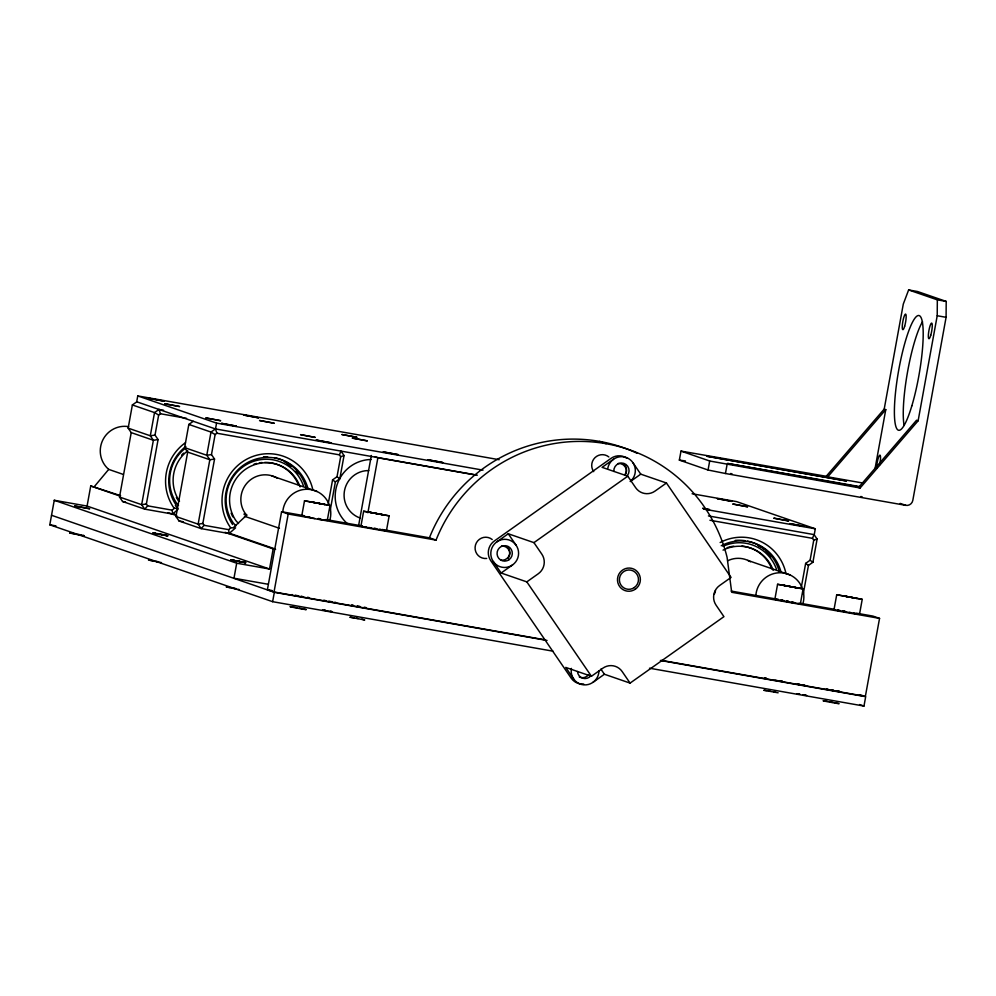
<?xml version="1.0" encoding="UTF-8"?>
<svg xmlns="http://www.w3.org/2000/svg" width="996" height="996" viewBox="0 0 996 996"><rect width="100%" height="100%" fill="white"/><g stroke="black" fill="none" stroke-linecap="round" stroke-linejoin="round"><path stroke-width="1.49" d="M680.99 451.101L709.687 460.999L860.133 487.99L918.125 420.798L937.211 315.744L937.336 299.846L908.626 289.936L903.297 304.054L884.199 409.095L826.219 476.287L680.99 451.101L679.347 460.102L708.056 470.012L725.449 473.511L905.812 505.346A6.101 6.001 -71 0 0 912.809 500.39L946.088 317.313L946.2 301.415L917.503 291.504L908.626 289.936M552.979 651.172L272.63 601.684L49.8 524.817L54.257 500.278L87.075 506.068L269.518 569.015L273.165 548.908L225.009 532.287M87.075 506.068L90.736 485.961L120.616 495.659M177.923 508.358L174.325 508.296L172.184 510.164L147.645 505.831L146.375 503.988L158.078 439.572L153.372 440.269L131.223 432.625L128.16 428.143L132.368 404.949L136.813 401.799M137.759 395.922L136.701 401.774L215.497 428.965L216.568 423.113L137.759 395.922L499.145 459.704M178.035 509.317L172.619 514.073L144.731 509.143L122.57 501.498L119.508 497.029L131.223 432.625M158.078 439.572L155.015 435.103L158.663 415.058L160.505 413.763L186.513 418.345M187.684 452.097L175.981 516.513L179.043 520.983L201.192 528.627L229.092 533.545L235.579 527.855L230.786 527.78L228.657 529.648L204.105 525.315L202.835 523.46L214.538 459.056L209.832 459.741L187.684 452.097L184.621 447.627L188.829 424.433L193.286 421.283M214.538 459.056L211.476 454.587L215.124 434.542L216.966 433.235L339.399 454.848L340.669 456.703L337.022 476.735L332.577 479.885L328.219 503.852M54.257 500.278L236.699 563.213L233.973 578.228L268.198 584.266M545.186 639.855L274.024 591.998L267.401 589.707L281.582 511.72L304.44 515.754M274.024 591.998L288.205 514.011L281.582 511.72M272.63 601.684L274.336 592.309L51.531 515.281M314.836 518.53L301.776 515.804L304.502 500.801L330.012 505.42L327.286 520.422L318.122 519.115M330.211 510.363L335.378 481.902L339.823 478.752L344.043 455.558L340.981 451.076L339.399 454.848M358.572 525.751L371.334 455.483M360.913 526.237L363.64 511.234L389.15 515.853L386.423 530.856L360.913 526.237L362.469 526.336M367.898 512.741L377.882 457.749L375.268 456.84M708.056 470.012L709.687 460.999M725.449 473.511L727.08 464.51M774.851 599.306L777.577 584.291L803.087 588.91L800.361 603.912L774.851 599.306L778.374 599.679M801.294 587.354L805.652 563.387L810.097 560.238L813.744 540.193L812.475 538.338L709.936 520.248M803.286 593.853L808.453 565.404L812.91 562.254L817.118 539.048L814.056 534.578L812.475 538.338M692.096 493.755L736.505 501.598L815.301 528.789L814.242 534.64L708.417 515.928M833.988 609.739L836.715 594.737L862.225 599.343L859.498 614.358L833.988 609.739L835.544 609.838M875.135 468.157L885.768 409.63L884.199 409.095M856.162 613.125L872.919 616.088L879.543 618.379L865.375 696.366L661.618 660.398M649.492 668.204L863.98 706.064L865.673 696.677L660.398 660.448M94.346 486.596L108.701 469.39A24.414 24.004 -71 0 1 128.671 426.674M826.219 476.287L827.776 476.835L885.768 409.63M147.645 505.831L144.731 509.143L141.669 504.673L119.508 497.029M204.105 525.315L201.192 528.627L198.129 524.157L175.981 516.513M277.436 478.267A24.414 24.004 -71 0 0 245.078 513.214L246.759 515.094L233.761 527.22M163.568 410.252L158.974 409.443L154.529 412.593L150.309 435.787L153.372 440.269L141.669 504.673L146.375 503.988M477.345 475.179L215.435 428.927L210.99 432.077L206.782 455.272L209.832 459.741L198.129 524.157L202.835 523.46M496.817 541.874L508.259 533.769L533.931 542.633L541.824 554.15A14.106 13.869 -71 0 1 538.251 573.771L526.809 581.876L501.125 573.011L493.244 561.495M613.561 459.231L602.107 467.336L627.779 476.188L635.66 487.704A14.106 13.869 -71 0 0 654.995 491.115L666.448 483.01L731.064 577.419L719.61 585.524A14.106 13.869 -71 0 0 716.049 605.145L723.93 616.661L630.082 683.107L604.41 674.242L600.899 669.125M533.931 542.633L627.779 476.188M501.125 573.011L512.579 564.906A14.106 13.869 -71 0 0 510.674 540.616A14.106 13.869 -71 0 0 490.841 554.648A14.106 13.869 -71 0 0 512.579 564.906M630.468 481.454L640.764 474.158L666.448 483.01M573.634 678.936L565.74 667.42L591.425 676.284L602.866 668.179A14.106 13.869 -71 0 1 622.201 671.59L630.082 683.107M592.956 682.347L604.41 674.242M340.669 456.703L344.043 455.558M813.744 540.193L817.118 539.048M155.015 435.103L150.309 435.787L128.16 428.143M211.476 454.587L206.782 455.272L184.621 447.627M330.012 505.42L304.502 500.801M301.776 515.804L303.332 515.903M389.15 515.853L363.64 511.234M803.087 588.91L777.577 584.291M862.225 599.343L836.715 594.737M307.079 516.737L309.881 517.098M148.491 560.063L161.476 562.628M226.204 586.93L236.127 589.01M292.189 594.55L291.89 594.699M309.221 597.799L307.254 597.563M366.055 527.033L364.673 526.909L365.681 527.22M839.367 610.548L837.773 610.386L839.84 610.959M854.12 613.536L855.713 613.698L853.647 613.125M335.054 602.58L336.175 602.692L334.718 602.294M766.061 678.102L764.467 677.94L766.534 678.5M780.814 681.077L782.408 681.239L780.329 680.679M379.688 529.772L381.119 529.934L379.551 529.486M794.584 602.954L792.268 602.617M71.09 533.171L69.645 533.009L80.066 535.126M84.075 535.736L81.747 535.4M292.152 606.925C281.382 605.307 315.01 611.519 304.054 609.079M679.347 460.102L685.435 460.961M797.572 683.966L799.925 684.327M806.66 695.482L802.776 694.859M379.762 529.847L382.663 530.196L380.298 529.573M351.874 605.058L353.381 605.282M793.165 602.817L791.957 602.617L794.559 603.041M165.062 535.412L167.826 535.773L159.223 533.968M325.829 600.663L323.6 600.376L326.277 601.036M828.473 689.381L826.244 689.095L827.701 689.493M836.59 691.124L838.819 691.411L837.362 691.012M319.193 519.128L320.55 519.339M782.171 600.414L781.138 600.252L782.943 600.538L781.586 600.389M155.737 533.383L152.898 533.009L161.452 534.802M149.45 560.188L152.513 560.673M295.277 595.297L297.841 595.708M227.163 587.055L230.213 587.54M237.82 589.283L239.189 589.495M766.584 690.626L763.795 690.265L778.137 692.805M307.627 516.687L309.358 516.961M837.512 610.112L840.101 610.523M363.665 607.572L365.582 607.884M324.136 610.038L325.518 610.274M332.241 611.793L327.634 610.996M369.006 527.531L370.686 527.805M849.713 612.789L851.406 613.063M157.418 533.657L152.923 533.022L155.924 533.756M72.459 533.37L76.032 533.981M293.509 607.137L297.082 607.734M354.327 617.844L349.845 617.209L364.76 619.96L361.785 619.226M827.402 701.346C810.009 698.694 852.153 706.276 834.86 702.715M860.718 496.518L862.088 496.743M780.964 600.09L784.014 600.6M804.482 685.485L806.013 685.746M798.219 693.702L799.751 693.963M703.375 508.707L709.55 509.628L702.728 508.159M374.757 528.963L376.637 529.287M842.94 611.121L845.181 611.507M157.343 533.644L164.875 535.039M161.501 534.815L167.826 535.773L166.27 535.338M332.552 602.182L329.34 601.621M301.215 596.666L302.796 596.94M775 680.131L777.241 680.517M768.277 690.9L770.157 691.236M301.141 596.554L303.444 596.953M937.336 299.846L946.2 301.415M937.211 315.744L946.088 317.313M827.776 476.835L862.959 483.048M859.374 486.994L727.541 463.451L859.697 486.596M216.568 423.113L483.01 470.137M703.512 509.056L815.301 528.789M377.882 457.749L475.677 475.005M325.779 519.526L362.357 525.975M382.165 529.474L429.413 537.815L436.036 540.106A155.725 153.16 -71 0 1 588.773 441.664A155.725 153.16 -71 0 1 727.068 557.25L731.699 592.284L879.543 618.379M731.176 591.076L778.424 599.405M799.763 603.178L834.822 609.365M843.151 611.034L845.343 611.432M288.205 514.011L436.036 540.106M122.57 501.498L125.508 502.021M179.043 520.983L183.438 521.755M273.165 548.908L275.581 549.331M49.8 524.817L55.925 525.888M236.699 563.213L269.518 569.015M267.401 589.707L271.995 590.516M274.336 592.309L547.028 640.44M357.514 605.966L359.855 606.39M788.483 601.547L786.516 601.198L788.384 601.484M788.907 602.094L787.45 601.833L788.483 602.02M786.13 601.596L786.828 601.721M831.436 689.879L833.079 690.166M831.785 690.141L834.138 690.564M831.984 690.34L833.627 690.626M328.792 601.161L332.042 601.758M787.363 601.31L788.82 601.572M786.74 601.659L788.695 602.02M829.295 701.67L833.154 702.379M356.219 618.18L358.174 618.528M374.471 528.328L376.675 528.739M803.087 684.875L804.718 685.173M356.792 606.34L359.108 606.776M374.533 528.49L376.438 528.851M157.642 534.105L159.547 534.454M77.987 534.329L81.597 535.026M156.36 561.358L158.252 561.719M301.066 596.28L302.66 596.579M234.06 588.225L235.965 588.586M299.037 608.095L302.647 608.793M730.566 473.511L732.023 473.785M296.559 595.695L298.8 596.118M318.571 518.505L320.65 518.904M799.514 694.274L796.713 693.714M368.844 527.892L370.973 528.303M849.513 612.341L851.219 612.689M791.907 602.157L794.509 602.692L792.094 602.244M369.192 527.905L370.898 528.254M297.978 596.069L295.364 595.533M774.017 691.946L775.722 692.282M330.336 611.133L331.805 611.42M326.028 610.697L322.467 609.95M318.334 518.567L320.314 518.966M379.787 529.337L382.476 529.884M799.701 684.601L797.447 684.115M804.519 694.847L805.801 695.108M364.312 607.236L366.117 607.61M837.736 690.751L839.466 691.112M781.723 600.675L783.13 600.962L781.238 600.625M319.019 518.754L320.413 519.053M307.154 516.924L308.748 517.26M351.501 605.257L352.858 605.556M308.648 517.173L307.104 516.8M83.004 535.325L84 535.549M307.727 597.339L309.32 597.749M798.506 603.389L800.361 603.912M325.431 519.9L327.286 520.422M918.125 420.798L916.557 420.25L858.564 487.455L860.133 487.99M900.16 503.403L905.812 505.346M747.822 560.412L790.152 575.016M132.368 404.949L154.529 412.593L158.663 415.058M188.829 424.433L210.99 432.077L215.124 434.542M271.833 475.914L317.077 491.526M859.809 694.66L862.748 695.669M859.573 704.546L863.98 706.064M243.871 514.098L246.759 515.094M108.701 469.39L123.292 474.432M244.431 516.227L279.453 528.303M173.155 513.787L176.08 514.795M228.619 532.922L275.319 549.033M90.736 485.961L119.918 496.033M168.087 512.654L176.84 515.667M599.517 441.402L606.141 443.693M810.097 560.238L812.91 562.254M805.652 563.387L808.453 565.404M337.022 476.735L339.823 478.752M332.577 479.885L335.378 481.902M238.505 523.535L235.965 520.709A36.864 36.254 -71 0 1 249.361 466.937A36.864 36.254 -71 0 1 300.095 486.87M235.903 525.838L233.114 522.726A40.375 39.715 -71 0 1 247.792 463.825A40.375 39.715 -71 0 1 303.369 485.662M230.786 527.78L230.126 527.046A46.625 45.866 -71 0 1 249.797 457.687A46.625 45.866 -71 0 1 312.893 490.069M178.508 505.321L176.653 503.254A40.375 39.715 -71 0 1 185.654 447.976M175.333 505.557L177.3 507.748M174.325 508.296L173.665 507.562A46.625 45.866 -71 0 1 185.443 442.71M632.883 462.642L640.764 474.158M508.259 533.769L516.14 545.285M526.809 581.876L591.425 676.284M215.435 428.927L216.966 433.235M158.974 409.443L160.505 413.763M228.657 529.648L229.092 533.545M172.184 510.164L172.619 514.073M904.094 425.454A58.291 10.421 -80 0 1 907.468 372.355A58.291 10.421 -80 0 1 922.52 321.708M876.605 468.145A7.931 1.419 -80 0 1 879.53 455.359A7.931 1.419 -80 0 1 879.63 464.945M429.413 537.803A155.725 153.16 -71 0 1 637.067 453.255M583.668 683.991A14.106 13.869 -71 0 1 571.119 678.077L490.742 560.636A14.106 13.869 -71 0 1 494.302 541.015L611.046 458.359A14.106 13.869 -71 0 1 626.994 458.322M623.894 463.937A7.756 7.619 -71 0 1 624.741 474.843M588.387 674.927A7.756 7.619 -71 0 1 579.286 676.994M507.151 546.592A7.756 7.619 -71 0 1 500.801 560.15M598.97 670.794A14.106 13.869 -71 0 1 583.756 684.862A14.106 13.869 -71 0 1 571.405 668.416M607.772 468.332A14.106 13.869 -71 0 1 628.488 458.534A14.106 13.869 -71 0 1 630.281 481.516M715.489 590.591A14.106 13.869 -71 0 1 714.369 594.102M613.822 471.432A7.756 7.619 -71 0 1 623.795 463.352A7.756 7.619 -71 0 1 627.256 475.702M590.889 675.786A7.756 7.619 -71 0 1 577.468 671.528M501.511 546.069A7.632 7.507 -71 0 1 508.122 558.358M486.683 558.457A10.682 10.508 -71 0 1 475.503 544.937A10.682 10.508 -71 0 1 492.211 539.521M618.13 463.501A7.632 7.507 -71 0 1 625.774 474.096M593.703 471.656A10.682 10.508 -71 0 1 608.842 456.952M179.504 501.225A36.864 36.254 -71 0 1 187.721 450.777M178.508 500.888A36.864 36.254 -71 0 1 176.392 497.39M181.683 455.097A36.864 36.254 -71 0 1 183.6 453.118M176.168 505.084A42.716 42.019 -71 0 1 185.854 446.482M284.582 461.459A42.716 42.019 -71 0 1 291.367 466.165M296.223 471.071A42.716 42.019 -71 0 1 297.929 473.237M284.943 461.858A42.716 42.019 -71 0 1 290.521 465.879M296.26 471.855A42.716 42.019 -71 0 1 297.891 474.071M274.46 457.637A42.716 42.019 -71 0 1 306.332 488.7M263.504 456.815A42.716 42.019 -71 0 1 267.65 456.791M264.712 462.405A36.864 36.254 -71 0 1 298.626 485.251M232.852 516.874A36.864 36.254 -71 0 1 231.134 513.127M254.017 464.198A36.864 36.254 -71 0 1 256.632 463.451M259.321 462.891A36.864 36.254 -71 0 1 262.01 462.542M232.628 524.568A42.716 42.019 -71 0 1 249.398 461.621A42.716 42.019 -71 0 1 307.801 487.978M282.764 511.981A24.414 24.004 -71 0 1 311.101 489.621A24.414 24.004 -71 0 1 329.813 520.286M757.657 544.949A42.716 42.019 -71 0 1 764.442 549.668M765.463 550.564A42.716 42.019 -71 0 1 771.004 556.739M727.59 560.81A24.414 24.004 -71 0 1 750.511 561.769M758.018 545.36A42.716 42.019 -71 0 1 760.334 546.854M747.535 541.139A42.716 42.019 -71 0 1 779.407 572.202M735.222 540.417A42.716 42.019 -71 0 1 744.846 540.666M722.884 546.331A40.375 39.715 -71 0 1 776.444 569.152M723.046 550.116A36.864 36.254 -71 0 1 773.182 570.359M741.871 546.069A36.864 36.254 -71 0 1 771.713 568.741M727.092 547.7A36.864 36.254 -71 0 1 733.741 546.182M721.241 545.733A42.716 42.019 -71 0 1 780.876 571.48M720.145 542.509A46.625 45.866 -71 0 1 785.969 573.572M755.84 595.484A24.414 24.004 -71 0 1 784.176 573.111A24.414 24.004 -71 0 1 802.888 603.788M347.865 524.095A36.615 36.018 -71 0 1 371.097 459.492M360.129 518.02A24.414 24.004 -71 0 1 368.757 470.585M383.348 451.923L398.213 454.649L383.348 451.923M341.952 434.517L356.792 437.244L341.952 434.517M352.397 438.115L367.238 440.855L352.397 438.115M427.782 459.754L442.585 462.493L427.782 459.754M74.8 506.018L89.59 508.744L74.8 506.018M706.849 456.243L846.463 481.006L706.849 456.243M231.333 559.964L245.925 562.703L230.624 559.889L245.539 562.64L231.333 559.964M149.325 398.4L163.854 401.127L149.325 398.4M164.975 403.803L179.504 406.53L164.975 403.803M243.933 415.095L258.462 417.834L243.933 415.095M259.595 420.499L274.124 423.225L259.595 420.499M205.998 417.947L220.527 420.685L205.998 417.947M221.647 423.35L236.177 426.089L221.647 423.35M300.605 434.654L315.134 437.381L300.605 434.654M316.267 440.058L330.797 442.784L316.267 440.058M717.307 498.647L731.836 501.374L717.307 498.647M732.969 504.051L747.498 506.777L732.969 504.051M773.979 518.194L788.508 520.933L773.979 518.194M789.641 523.597L804.17 526.336L789.641 523.597M310.279 501.76L324.721 504.486L310.279 501.76M369.416 512.193L383.846 514.92L369.416 512.193M783.354 585.25L797.796 587.976L783.354 585.25M842.492 595.695L856.921 598.422L842.492 595.695M911.85 405.808A58.291 10.421 -80 0 0 919.47 315.707A58.291 10.421 -80 0 0 895.068 397.255A58.291 10.421 -80 0 0 911.85 405.808M904.667 326.215A7.931 1.419 -80 0 0 905.625 314.101A7.931 1.419 -80 0 0 902.326 325.406A7.931 1.419 -80 0 0 904.667 326.215M930.762 335.216A7.931 1.419 -80 0 0 931.721 323.102A7.931 1.419 -80 0 0 928.409 334.407A7.931 1.419 -80 0 0 930.762 335.216M509.031 559.715A7.756 7.619 -71 0 0 507.972 546.368A7.756 7.619 -71 0 0 497.079 554.087A7.756 7.619 -71 0 0 509.031 559.715M634.34 587.553A9.686 9.524 -71 0 0 633.033 570.87A9.686 9.524 -71 0 0 619.412 580.506A9.686 9.524 -71 0 0 634.34 587.553M635.423 589.134A11.628 11.429 -71 0 0 633.854 569.114A11.628 11.429 -71 0 0 617.508 580.68A11.628 11.429 -71 0 0 635.423 589.134"/></g></svg>
